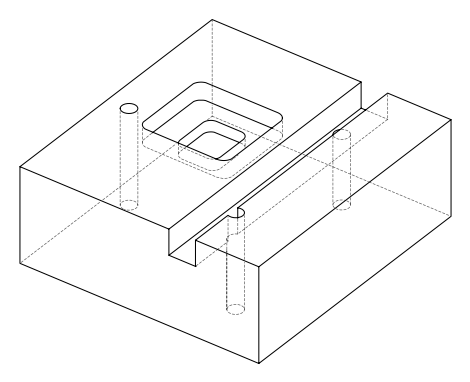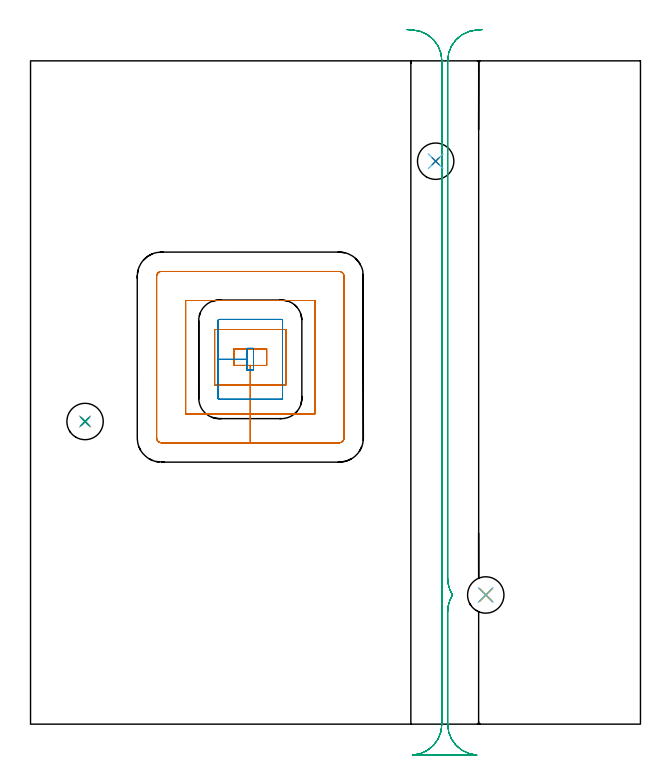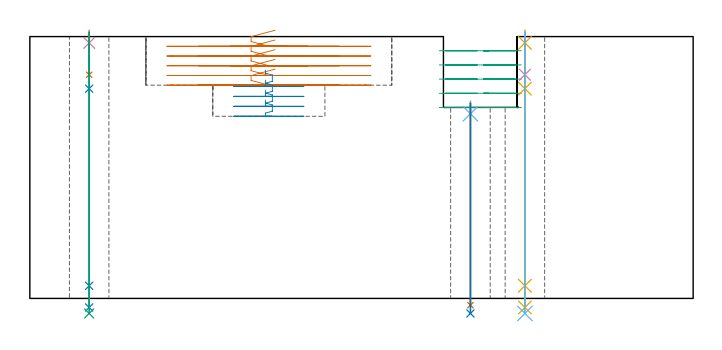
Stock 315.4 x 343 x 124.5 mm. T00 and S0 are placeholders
(PLAN: 14 operations, 10 tool changes, 22.8 min)
(1 MILL_RECTANGULAR_POCKET | POCKET_RECTANGULAR_STRAIGHT | UGT0201_094 | Follow Part, ap 5, ae 75% | 9.02 min | 290193 mm3)
(2 MILL_RECTANGULAR_POCKET_1 | POCKET_RECTANGULAR_STRAIGHT_1 | UGT0201_094 | Follow Part, ap 5, ae 75% | 2.04 min | 46941 mm3)
(3 MILL_RECTANGULAR_SLOT | SLOT_RECTANGULAR | UGT0201_004 | Follow Part, ap 8, ae 75% | 8.31 min | 405635 mm3)
(4 SPOT_DRILL | STEP1HOLE | NXT0321_9005460120000 | 0.05 min | 204 mm3)
(5 SPOT_DRILL_1 | STEP1HOLE_1 | NXT0321_9005460120000 | 0.05 min | 101 mm3)
(6 SPOT_DRILL_2 | STEP1HOLE_2 | NXT0321_9005460120000 | 0.06 min | 213 mm3)
(7 DRILL_BLIND_HOLE_INTO_CENTER | STEP1HOLE | NXT0301_092 | 0.08 min | 1699 mm3)
(8 GUN_DRILL_THROUGH_HOLE | STEP1HOLE | UGT0307_009 | 0.63 min | 12187 mm3)
(9 DRILL_TO_ENLARGE_THROUGH_HOLE | STEP1HOLE | UGT0301_256 | 0.54 min | 20403 mm3)
(10 DRILL_BLIND_HOLE_INTO_CENTER_1 | STEP1HOLE_1 | NXT0301_092 | 0.08 min | 1147 mm3)
(11 GUN_DRILL_THROUGH_HOLE_1 | STEP1HOLE_1 | UGT0307_009 | 0.63 min | 11512 mm3)
(12 DRILL_TO_ENLARGE_THROUGH_HOLE_1 | STEP1HOLE_1 | UGT0301_256 | 0.54 min | 18353 mm3)
(13 DRILL_THROUGH_HOLE_INTO_CENTER | STEP1HOLE_2 | NXT0301_065 | 0.39 min | 6119 mm3)
(14 DRILL_TO_ENLARGE_THROUGH_HOLE_2 | STEP1HOLE_2 | UGT0301_256 | 0.41 min | 18846 mm3)
(TOOL UGT0201_094 | End mill 20 mm | D20 FL38 Z4)
(TOOL UGT0201_004 | End Mill 32 mm | D32 FL53 Z6)
(TOOL NXT0321_9005460120000 | NC Spot Drill, 142deg, 12mm, Carbide, Uncoated | D12 PA142 FL30 Z2)
(TOOL NXT0301_092 | Carbide Drill 12.1mm [860.1-1210-061A1-MM 2214] | D12.1 PA140 FL77 Z2)
(TOOL UGT0307_009 | Gun Drill 12 mm | D12 PA130 FL24 Z1)
(TOOL UGT0301_256 | Twist Drill 18.8 mm | D18.8 PA118 FL135 Z2)
(TOOL NXT0301_065 | Carbide Drill 9.4mm [860.1-0940-075A1-MM 2214] | D9.4 PA140 FL98 Z2)
(OP 1 MILL_RECTANGULAR_POCKET)
G17 G21 G94 G90
T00 M6
G54
G17 G0 G90 X116.588 Y194.1 S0 M3
G43 Z134.5 H0
Z127.5
G94 G1 X105.2 Z124.448 F250.
Y185.5 Z122.144
X113.65 Z119.88
X122.1 F500.
Y194.1
X105.2
Y185.5
X113.65
Y175.5
X132.1
Y204.1
X95.2
Y175.5
X113.65
Y160.5
X147.1
Y219.1
X80.2
Y160.5
X113.65
Y145.5
X159.6
G3 X162.1 Y148. R2.5
G1 Y231.6
G3 X159.6 Y234.1 R2.5
G1 X67.7
G3 X65.2 Y231.6 R2.5
G1 Y148.
G3 X67.7 Y145.5 R2.5
G1 X113.65
X114.65
G0 X116.588 Y194.1 Z122.88
G1 X105.2 Z119.828 F250.
Y185.5 Z117.524
X113.65 Z115.26
X122.1 F500.
Y194.1
X105.2
Y185.5
X113.65
Y175.5
X132.1
Y204.1
X95.2
Y175.5
X113.65
Y160.5
X147.1
Y219.1
X80.2
Y160.5
X113.65
Y145.5
X159.6
G3 X162.1 Y148. R2.5
G1 Y231.6
G3 X159.6 Y234.1 R2.5
G1 X67.7
G3 X65.2 Y231.6 R2.5
G1 Y148.
G3 X67.7 Y145.5 R2.5
G1 X113.65
X114.65
G0 X116.588 Y194.1 Z118.26
G1 X105.2 Z115.208 F250.
Y185.5 Z112.904
X113.65 Z110.64
X122.1 F500.
Y194.1
X105.2
Y185.5
X113.65
Y175.5
X132.1
Y204.1
X95.2
Y175.5
X113.65
Y160.5
X147.1
Y219.1
X80.2
Y160.5
X113.65
Y145.5
X159.6
G3 X162.1 Y148. R2.5
G1 Y231.6
G3 X159.6 Y234.1 R2.5
G1 X67.7
G3 X65.2 Y231.6 R2.5
G1 Y148.
G3 X67.7 Y145.5 R2.5
G1 X113.65
X114.65
G0 X116.588 Y194.1 Z113.64
G1 X105.2 Z110.589 F250.
Y185.5 Z108.284
X113.65 Z106.02
X122.1 F500.
Y194.1
X105.2
Y185.5
X113.65
Y175.5
X132.1
Y204.1
X95.2
Y175.5
X113.65
Y160.5
X147.1
Y219.1
X80.2
Y160.5
X113.65
Y145.5
X159.6
G3 X162.1 Y148. R2.5
G1 Y231.6
G3 X159.6 Y234.1 R2.5
G1 X67.7
G3 X65.2 Y231.6 R2.5
G1 Y148.
G3 X67.7 Y145.5 R2.5
G1 X113.65
X114.65
G0 X116.588 Y194.1 Z109.02
G1 X105.2 Z105.969 F250.
Y185.5 Z103.664
X113.65 Z101.4
X122.1 F500.
Y194.1
X105.2
Y185.5
X113.65
Y175.5
X132.1
Y204.1
X95.2
Y175.5
X113.65
Y160.5
X147.1
Y219.1
X80.2
Y160.5
X113.65
Y145.5
X159.6
G3 X162.1 Y148. R2.5
G1 Y231.6
G3 X159.6 Y234.1 R2.5
G1 X67.7
G3 X65.2 Y231.6 R2.5
G1 Y148.
G3 X67.7 Y145.5 R2.5
G1 X113.65
X114.65
G0 Z134.5
M5
M2
(OP 2 MILL_RECTANGULAR_POCKET_1)
G17 G21 G94 G90
T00 M6
G54
G17 G0 G90 X112. Y188.327 S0 M3
G43 Z134.5 H0
Z108.55
G94 G1 Y183. Z107.123 F250.
X115.3 Z106.238
Y194.3 Z103.211
X112. Z102.326
Y188.65 Z100.812
Y183. F500.
X115.3
Y194.3
X112.
Y188.65
X97.
Y168.6
G3 X97.6 Y168. R0.6
G1 X129.7
G3 X130.3 Y168.6 R0.6
G1 Y208.7
G3 X129.7 Y209.3 R0.6
G1 X97.6
G3 X97. Y208.7 R0.6
G1 Y188.65
Y187.65
G0 X112. Y188.327 Z103.812
G1 Y183. Z102.385 F250.
X115.3 Z101.501
Y194.3 Z98.473
X112. Z97.589
Y188.65 Z96.075
Y183. F500.
X115.3
Y194.3
X112.
Y188.65
X97.
Y168.6
G3 X97.6 Y168. R0.6
G1 X129.7
G3 X130.3 Y168.6 R0.6
G1 Y208.7
G3 X129.7 Y209.3 R0.6
G1 X97.6
G3 X97. Y208.7 R0.6
G1 Y188.65
Y187.65
G0 X112. Y188.327 Z99.075
G1 Y183. Z97.648 F250.
X115.3 Z96.763
Y194.3 Z93.736
X112. Z92.851
Y188.65 Z91.337
Y183. F500.
X115.3
Y194.3
X112.
Y188.65
X97.
Y168.6
G3 X97.6 Y168. R0.6
G1 X129.7
G3 X130.3 Y168.6 R0.6
G1 Y208.7
G3 X129.7 Y209.3 R0.6
G1 X97.6
G3 X97. Y208.7 R0.6
G1 Y188.65
Y187.65
G0 X112. Y188.327 Z94.337
G1 Y183. Z92.91 F250.
X115.3 Z92.026
Y194.3 Z88.998
X112. Z88.114
Y188.65 Z86.6
Y183. F500.
X115.3
Y194.3
X112.
Y188.65
X97.
Y168.6
G3 X97.6 Y168. R0.6
G1 X129.7
G3 X130.3 Y168.6 R0.6
G1 Y208.7
G3 X129.7 Y209.3 R0.6
G1 X97.6
G3 X97. Y208.7 R0.6
G1 Y188.65
Y187.65
G0 Z134.5
M5
M2
(OP 3 MILL_RECTANGULAR_SLOT)
G17 G21 G94 G90
T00 M6
G54
G17 G0 G90 X194.685 Y359.154 S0 M3
G43 Z134.5 H0
Z117.76
G94 G1 X197.679 Y358.97 F250.
G2 X212.7 Y343. R16. F500.
G1 Y0.
G2 X197.679 Y-15.97 R16.
G1 Y-16.
X230.721
Y-15.97
G2 X215.7 Y0. R16.
G1 Y58.159
G2 X218.234 Y66.8 R16.
X215.7 Y75.441 R16.
G1 Y343.
G2 X230.721 Y358.97 R16.
G1 X233.715 Y359.154 F250.
G0 X194.685 Z111.02
G1 X197.679 Y358.97
G2 X212.7 Y343. R16. F500.
G1 Y0.
G2 X197.679 Y-15.97 R16.
G1 Y-16.
X230.721
Y-15.97
G2 X215.7 Y0. R16.
G1 Y58.159
G2 X218.234 Y66.8 R16.
X215.7 Y75.441 R16.
G1 Y343.
G2 X230.721 Y358.97 R16.
G1 X233.715 Y359.154 F250.
G0 X194.685 Z104.28
G1 X197.679 Y358.97
G2 X212.7 Y343. R16. F500.
G1 Y0.
G2 X197.679 Y-15.97 R16.
G1 Y-16.
X230.721
Y-15.97
G2 X215.7 Y0. R16.
G1 Y58.159
G2 X218.234 Y66.8 R16.
X215.7 Y75.441 R16.
G1 Y343.
G2 X230.721 Y358.97 R16.
G1 X233.715 Y359.154 F250.
G0 X194.685 Z97.54
G1 X197.679 Y358.97
G2 X212.7 Y343. R16. F500.
G1 Y0.
G2 X197.679 Y-15.97 R16.
G1 Y-16.
X230.721
Y-15.97
G2 X215.7 Y0. R16.
G1 Y58.159
G2 X218.234 Y66.8 R16.
X215.7 Y75.441 R16.
G1 Y343.
G2 X230.721 Y358.97 R16.
G1 X233.715 Y359.154 F250.
G0 X194.685 Z90.8
G1 X197.679 Y358.97
G2 X212.7 Y343. R16. F500.
G1 Y0.
G2 X197.679 Y-15.97 R16.
G1 Y-16.
X230.721
Y-15.97
G2 X215.7 Y0. R16.
G1 Y58.159
G2 X218.234 Y66.8 R16.
X215.7 Y75.441 R16.
G1 Y343.
G2 X230.721 Y358.97 R16.
G1 X233.715 Y359.154 F250.
G0 Z134.5
M5
M2
(OP 4 SPOT_DRILL)
G17 G21 G94 G90
T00 M6
G54
G17 G0 G90 X28.2 Y156.5 S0 M3
G43 Z134.5 H0
G94 G81 G98 Z121.5 F250. R127.5
G80
M5
M2
(OP 5 SPOT_DRILL_1)
G17 G21 G94 G90
T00 M6
G54
G17 G0 G90 X235.4 Y66.8 S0 M3
G43 Z134.5 H0
G94 G81 G98 Z121.5 F250. R127.5
G80
M5
M2
(OP 6 SPOT_DRILL_2)
G17 G21 G94 G90
T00 M6
G54
G17 G0 G90 X209.5 Y291.1 S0 M3
G43 Z134.5 H0
G94 G81 G98 Z87.8 F250. R93.8
G80
M5
M2
(OP 7 DRILL_BLIND_HOLE_INTO_CENTER)
G17 G21 G94 G90
T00 M6
G54
G17 G0 G90 X28.2 Y156.5 S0 M3
G43 Z134.5 H1
G94 G81 G98 Z106.35 F250. R126.5
G80
M5
M2
(OP 8 GUN_DRILL_THROUGH_HOLE)
G17 G21 G94 G90
T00 M6
G54
G17 G0 G90 X28.2 Y156.5 M8
G43 Z134.5 H0
Z120.519
S716 M3
G94 G1 Z99.736 F125. M26
G4 X.084
Z6. F250.
G4 X.084
Z-4.298 F125.
G4 X.084
M5
M9
G0 Z120.519
Z134.5
M2
(OP 9 DRILL_TO_ENLARGE_THROUGH_HOLE)
G17 G21 G94 G90
T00 M6
G54
G17 G0 G90 X28.2 Y156.5 S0 M3
G43 Z134.5 H0
G94 G73 G98 Z-7.148 F250. Q16.456 R126.5
G80
M5
M2
(OP 10 DRILL_BLIND_HOLE_INTO_CENTER_1)
G17 G21 G94 G90
T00 M6
G54
G17 G0 G90 X235.4 Y66.8 S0 M3
G43 Z134.5 H1
G94 G81 G98 Z106.35 F250. R126.5
G80
M5
M2
(OP 11 GUN_DRILL_THROUGH_HOLE_1)
G17 G21 G94 G90
T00 M6
G54
G17 G0 G90 X235.4 Y66.8 M8
G43 Z134.5 H0
Z120.519
S716 M3
G94 G1 Z99.736 F125. M26
G4 X.084
Z6. F250.
G4 X.084
Z-4.298 F125.
G4 X.084
M5
M9
G0 Z120.519
Z134.5
M2
(OP 12 DRILL_TO_ENLARGE_THROUGH_HOLE_1)
G17 G21 G94 G90
T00 M6
G54
G17 G0 G90 X235.4 Y66.8 S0 M3
G43 Z134.5 H0
G94 G73 G98 Z-7.148 F250. Q16.456 R126.5
G80
M5
M2
(OP 13 DRILL_THROUGH_HOLE_INTO_CENTER)
G17 G21 G94 G90
T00 M6
G54
G17 G0 G90 X209.5 Y291.1 S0 M3
G43 Z134.5 H1
G94 G73 G98 Z-3.211 F250. Q8.546 R92.8
G80
M5
M2
(OP 14 DRILL_TO_ENLARGE_THROUGH_HOLE_2)
G17 G21 G94 G90
T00 M6
G54
G17 G0 G90 X209.5 Y291.1 S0 M3
G43 Z134.5 H0
G94 G73 G98 Z-7.148 F250. Q16.325 R92.8
G80
M5
M2
